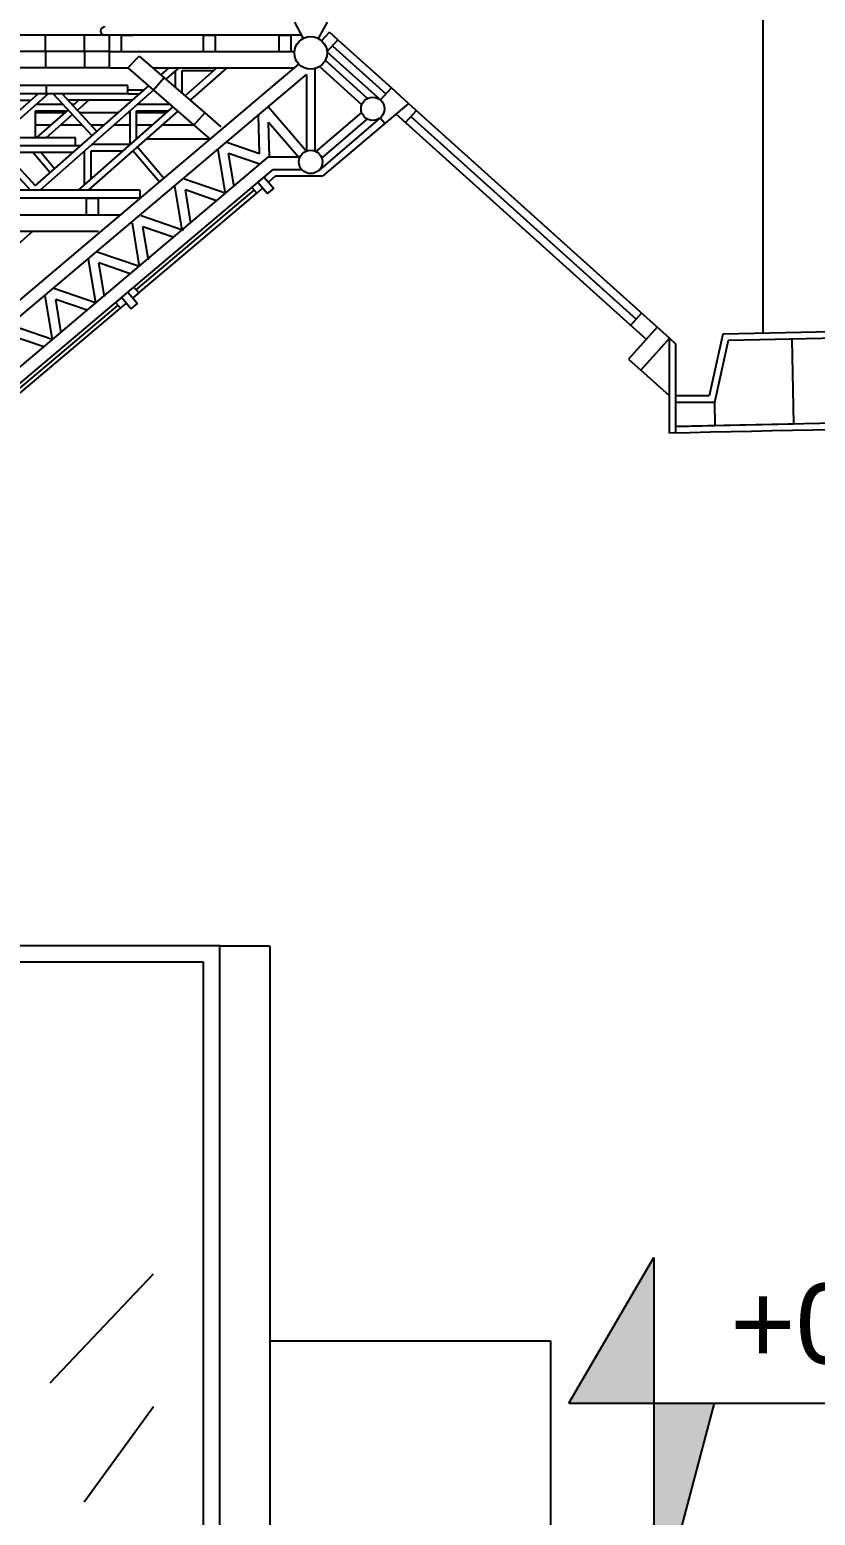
# Model space of a CAD drawing. Extents: x -30 to 1202, y 231 to 898.
# Drawn here: x 306.83 to 321.26, y 785.29 to 812.6 of the extents above; entities that cross this region are included whole.
import ezdxf

# ---------------------------------------------------------------- set-up
doc = ezdxf.new("R2010")
doc.units = 0
doc.header["$LTSCALE"] = 0.04
for name, color, linetype in [('0.1', 1, 'CONTINUOUS'), ('0.2', 2, 'CONTINUOUS'), ('0.3', 3, 'CONTINUOUS'), ('0.5', 5, 'CONTINUOUS')]:
    doc.layers.add(name, color=color, linetype=linetype)
doc.styles.add('STYLE2', font='arial.ttf')

msp = doc.modelspace()

# ---------------------------------------------------------------- hatches: boundary and pattern name
at = {"layer": '0.2'}
h = msp.add_hatch(color=256, dxfattribs=at)
h.paths.add_polyline_path([(316.735, 787.349), (318.297, 787.349), (318.297, 790.025)])
h.paths.add_polyline_path([(318.297, 783.158), (319.408, 787.349), (318.297, 787.349)])

# ---------------------------------------------------------------- linework, layer by layer
at = {"layer": '0.1'}
for p, q in [((307.118, 812.199), (307.118, 812.502)), ((307.836, 812.199), (307.836, 812.502)), ((312.391, 812.305), (313.374, 811.419)), ((307.118, 812.199), (307.118, 811.899)), ((307.836, 812.199), (307.836, 811.899)), ((309.387, 811.899), (309.246, 811.775)), ((309.569, 811.899), (309.338, 811.695)), ((309.511, 811.545), (309.511, 811.848)), ((309.631, 811.848), (310.211, 811.848)), ((309.631, 811.441), (309.631, 811.848)), ((310.269, 811.899), (309.691, 811.39)), ((310.45, 811.899), (309.782, 811.31)), ((309.019, 811.574), (306.931, 809.733)), ((309.11, 811.495), (307.02, 809.652)), ((308.924, 811.49), (308.633, 811.49)), ((306.85, 811.3), (305.677, 811.3)), ((306.988, 811.422), (306.07, 810.612)), ((307.17, 811.422), (306.251, 810.612)), ((306.951, 811.229), (307.441, 811.229)), ((307.263, 811.422), (307.973, 810.652)), ((307.426, 811.422), (308.063, 810.731)), ((308.71, 811.302), (307.537, 811.302)), ((307.604, 811.229), (307.651, 811.229)), ((307.733, 811.302), (307.625, 811.206)), ((307.915, 811.302), (307.706, 811.118)), ((309.464, 811.189), (307.72, 809.652)), ((308.633, 811.422), (308.846, 811.422)), ((308.811, 811.231), (309.416, 811.231)), ((306.935, 811.109), (307.515, 811.109)), ((306.935, 810.598), (306.935, 811.109)), ((307.474, 811.073), (306.935, 811.073)), ((307.535, 811.127), (306.951, 810.612)), ((307.616, 811.039), (307.132, 810.612)), ((308.45, 811.073), (307.748, 811.073)), ((309.555, 811.11), (307.902, 809.652)), ((308.675, 811.073), (308.632, 811.073)), ((308.675, 810.494), (308.675, 811.111)), ((308.795, 811.111), (309.375, 811.111)), ((308.795, 810.6), (308.795, 811.111)), ((309.332, 811.073), (308.795, 811.073)), ((313.834, 811.005), (317.971, 807.277)), ((307.217, 810.846), (306.935, 810.846)), ((307.794, 810.846), (307.398, 810.846)), ((308.193, 810.846), (307.957, 810.846)), ((308.675, 810.846), (308.375, 810.846)), ((309.075, 810.846), (308.795, 810.846)), ((309.86, 810.846), (309.256, 810.846)), ((306.096, 810.462), (306.843, 809.652)), ((306.259, 810.462), (306.931, 809.733)), ((307.839, 809.757), (307.839, 810.374)), ((307.959, 810.374), (308.539, 810.374)), ((307.959, 809.862), (307.959, 810.374)), ((307.975, 810.494), (308.675, 810.494)), ((308.726, 810.379), (309.22, 809.794)), ((308.807, 810.451), (309.303, 809.864)), ((310.159, 810.588), (308.97, 810.588)), ((307.621, 810.342), (306.37, 810.342)), ((306.895, 810.342), (307.205, 809.975)), ((307.038, 810.342), (307.287, 810.047)), ((308.789, 807.818), (310.955, 809.649)), ((308.834, 807.765), (311, 809.596)), ((306.89, 808.899), (306.222, 808.31)), ((306.285, 805.701), (308.451, 807.532)), ((306.33, 805.648), (308.496, 807.479))]:
    msp.add_line(p, q, dxfattribs=at)
at = {"layer": '0.2'}
for p, q in [((320.296, 840.059), (320.296, 807.02)), ((312.292, 812.738), (312.132, 812.438)), ((308.22, 812.502), (297.25, 812.502)), ((312.492, 812.416), (313.475, 811.531)), ((308.297, 812.199), (297.347, 812.199)), ((308.297, 812.199), (311.693, 812.199)), ((308.297, 811.899), (308.297, 812.199)), ((313.037, 811.338), (312.259, 812.038)), ((312.291, 812.193), (313.274, 811.308)), ((287.469, 791.414), (311.776, 811.965)), ((287.579, 791.205), (311.913, 811.779)), ((308.297, 811.899), (297.326, 811.899)), ((308.297, 811.899), (308.631, 811.899)), ((309.09, 811.899), (311.698, 811.899)), ((309.3, 811.717), (310.045, 811.073)), ((311.913, 811.779), (311.913, 810.37)), ((312.071, 811.884), (312.071, 810.37)), ((312.931, 811.221), (312.154, 811.921)), ((307.141, 811.572), (305.267, 811.572)), ((307.141, 811.422), (307.141, 811.572)), ((308.633, 811.572), (307.141, 811.572)), ((308.633, 811.422), (308.633, 811.572)), ((309.104, 811.49), (309.848, 810.846)), ((307.141, 811.422), (305.267, 811.422)), ((308.633, 811.422), (307.141, 811.422)), ((311.211, 811.186), (311.913, 810.37)), ((313.79, 811.246), (318.583, 806.928)), ((311.051, 810.321), (311.034, 811.036)), ((311.233, 810.258), (311.218, 810.902)), ((311.218, 810.902), (311.767, 810.263)), ((312.093, 810.36), (312.929, 811.075)), ((312.195, 810.24), (313.032, 810.956)), ((313.559, 811.051), (318.159, 806.906)), ((307.67, 810.612), (305.974, 810.612)), ((307.757, 810.462), (305.974, 810.462)), ((307.67, 810.462), (307.67, 810.612)), ((310.425, 809.591), (310.292, 810.393)), ((311.051, 810.321), (310.451, 810.528)), ((288.19, 790.792), (311.22, 810.263)), ((311.06, 810.128), (310.485, 810.326)), ((310.588, 809.713), (310.485, 810.326)), ((311.22, 810.263), (311.798, 810.263)), ((288.714, 790.933), (311.304, 810.032)), ((310.438, 809.587), (309.657, 809.857)), ((311.215, 809.799), (311.348, 809.912)), ((309.631, 808.92), (309.497, 809.721)), ((310.265, 809.456), (309.691, 809.654)), ((309.793, 809.041), (309.691, 809.654)), ((304.737, 809.199), (308.505, 809.199)), ((308.85, 808.244), (308.716, 809.045)), ((309.657, 808.911), (308.876, 809.181)), ((305.542, 808.899), (308.093, 808.899)), ((309.484, 808.78), (308.91, 808.978)), ((309.012, 808.365), (308.91, 808.978)), ((308.85, 808.244), (308.069, 808.513)), ((308.043, 807.577), (307.909, 808.378)), ((308.677, 808.113), (308.102, 808.311)), ((308.205, 807.698), (308.102, 808.311)), ((307.248, 806.905), (307.114, 807.707)), ((308.055, 807.572), (307.274, 807.842)), ((307.883, 807.441), (307.308, 807.64)), ((307.41, 807.027), (307.308, 807.64)), ((307.261, 806.901), (306.48, 807.17)), ((307.088, 806.77), (306.514, 806.968)), ((310.322, 795.758), (297.835, 795.758)), ((310.322, 783.158), (310.322, 795.758)), ((310.322, 795.758), (311.243, 795.758)), ((311.243, 795.758), (311.243, 783.158)), ((310.022, 795.458), (298.135, 795.458)), ((310.022, 783.158), (310.022, 795.458)), ((316.735, 787.349), (318.297, 790.025)), ((318.297, 790.025), (318.297, 783.158)), ((307.209, 787.723), (309.106, 789.729)), ((311.243, 788.493), (316.4, 788.493)), ((316.4, 788.493), (316.4, 783.158)), ((307.829, 785.535), (309.106, 787.286)), ((316.735, 787.349), (333.084, 787.349)), ((318.297, 783.158), (319.408, 787.349))]:
    msp.add_line(p, q, dxfattribs=at)
at = {"layer": '0.3'}
for p, q in [((311.692, 812.738), (311.851, 812.438)), ((312.192, 812.396), (312.337, 812.556)), ((312.492, 812.416), (312.337, 812.556)), ((311.817, 812.502), (308.208, 812.502)), ((308.516, 812.502), (308.735, 812.502)), ((310.025, 812.502), (310.245, 812.502)), ((311.412, 812.502), (311.632, 812.502)), ((312.492, 812.416), (312.291, 812.193)), ((313.274, 811.308), (313.475, 811.531)), ((313.79, 811.246), (313.475, 811.531)), ((313.79, 811.246), (312.213, 809.912)), ((313.27, 810.98), (312.135, 810.004)), ((313.27, 810.98), (313.356, 810.879)), ((313.734, 810.893), (313.934, 811.116)), ((311.024, 809.796), (311.137, 809.891)), ((311.137, 809.891), (311.314, 809.682)), ((311.304, 810.032), (311.826, 810.032)), ((311.348, 809.912), (312.213, 809.912)), ((308.862, 809.652), (304.66, 809.652)), ((308.862, 809.502), (308.862, 809.652)), ((311.024, 809.796), (310.912, 809.701)), ((310.912, 809.701), (311, 809.596)), ((310.923, 809.622), (310.955, 809.649)), ((311, 809.596), (311.113, 809.691)), ((311.024, 809.796), (311.201, 809.587)), ((311.201, 809.587), (311.314, 809.682)), ((308.862, 809.502), (304.66, 809.502)), ((307.874, 809.502), (308.093, 809.502)), ((308.52, 807.679), (308.408, 807.583)), ((308.52, 807.679), (308.633, 807.774)), ((308.52, 807.679), (308.697, 807.469)), ((308.633, 807.774), (308.746, 807.869)), ((308.633, 807.774), (308.81, 807.565)), ((308.834, 807.765), (308.722, 807.669)), ((308.746, 807.869), (308.834, 807.765)), ((308.408, 807.583), (308.496, 807.479)), ((308.419, 807.505), (308.451, 807.532)), ((308.496, 807.479), (308.609, 807.574)), ((308.697, 807.469), (308.81, 807.565)), ((317.871, 807.166), (318.072, 807.388)), ((318.36, 807.129), (317.832, 806.543)), ((318.583, 806.928), (318.382, 806.705)), ((318.583, 805.183), (318.583, 806.928)), ((318.583, 806.928), (318.703, 806.82)), ((318.703, 805.185), (318.703, 806.82)), ((319.564, 807.004), (319.312, 805.867)), ((319.661, 806.886), (319.408, 805.747)), ((317.832, 806.543), (318.055, 806.342)), ((318.382, 806.705), (318.055, 806.342)), ((318.583, 805.867), (318.055, 806.342)), ((319.312, 805.867), (318.703, 805.867)), ((319.408, 805.747), (318.703, 805.747))]:
    msp.add_line(p, q, dxfattribs=at)
for centre, radius, start, end in [((308.208, 812.577), 0.075, 90, 270), ((349.503, -610.688), 1418.009, 89.724573, 91.209783), ((349.503, -610.688), 1417.889, 89.724573, 91.205975), ((349.503, -610.688), 1416.209, 90.274972, 91.251034), ((349.503, -610.688), 1416.329, 89.724573, 91.246073)]:
    msp.add_arc(centre, radius, start, end, dxfattribs=at)
at = {"layer": '0.5'}
for p, q in [((308.297, 812.199), (308.297, 812.502)), ((308.516, 812.199), (308.516, 812.502)), ((310.025, 812.199), (310.025, 812.502)), ((310.245, 812.199), (310.245, 812.502)), ((311.412, 812.199), (311.412, 812.502)), ((311.632, 812.199), (311.632, 812.502)), ((308.516, 812.199), (308.735, 812.199)), ((308.631, 811.899), (308.84, 812.116)), ((308.84, 812.116), (309.3, 811.717)), ((310.025, 812.199), (310.245, 812.199)), ((311.412, 812.199), (311.632, 812.199)), ((308.631, 811.899), (309.104, 811.49)), ((309.3, 811.717), (309.104, 811.49)), ((309.848, 810.846), (310.045, 811.073)), ((310.045, 811.073), (310.343, 810.815)), ((309.848, 810.846), (310.147, 810.588)), ((307.874, 809.199), (307.874, 809.502)), ((308.093, 809.199), (308.093, 809.502)), ((307.874, 809.199), (308.093, 809.199)), ((319.661, 806.886), (319.408, 805.747)), ((320.831, 806.91), (319.661, 806.886)), ((320.831, 806.91), (320.862, 805.351)), ((319.408, 805.747), (318.703, 805.747)), ((318.703, 805.305), (318.703, 805.747)), ((319.408, 805.747), (319.417, 805.321)), ((318.703, 805.305), (319.417, 805.321)), ((319.417, 805.321), (320.862, 805.351))]:
    msp.add_line(p, q, dxfattribs=at)
for centre, radius in [((311.992, 812.173), 0.3), ((313.132, 811.146), 0.215), ((311.992, 810.17), 0.215)]:
    msp.add_circle(centre, radius, dxfattribs=at)

# ---------------------------------------------------------------- texts
at = {"layer": '0.1', "style": 'STYLE2'}
msp.add_text('+0.13', height=1.4758, dxfattribs=at).set_placement((319.698, 788.076))

doc.saveas('drawing.dxf')
